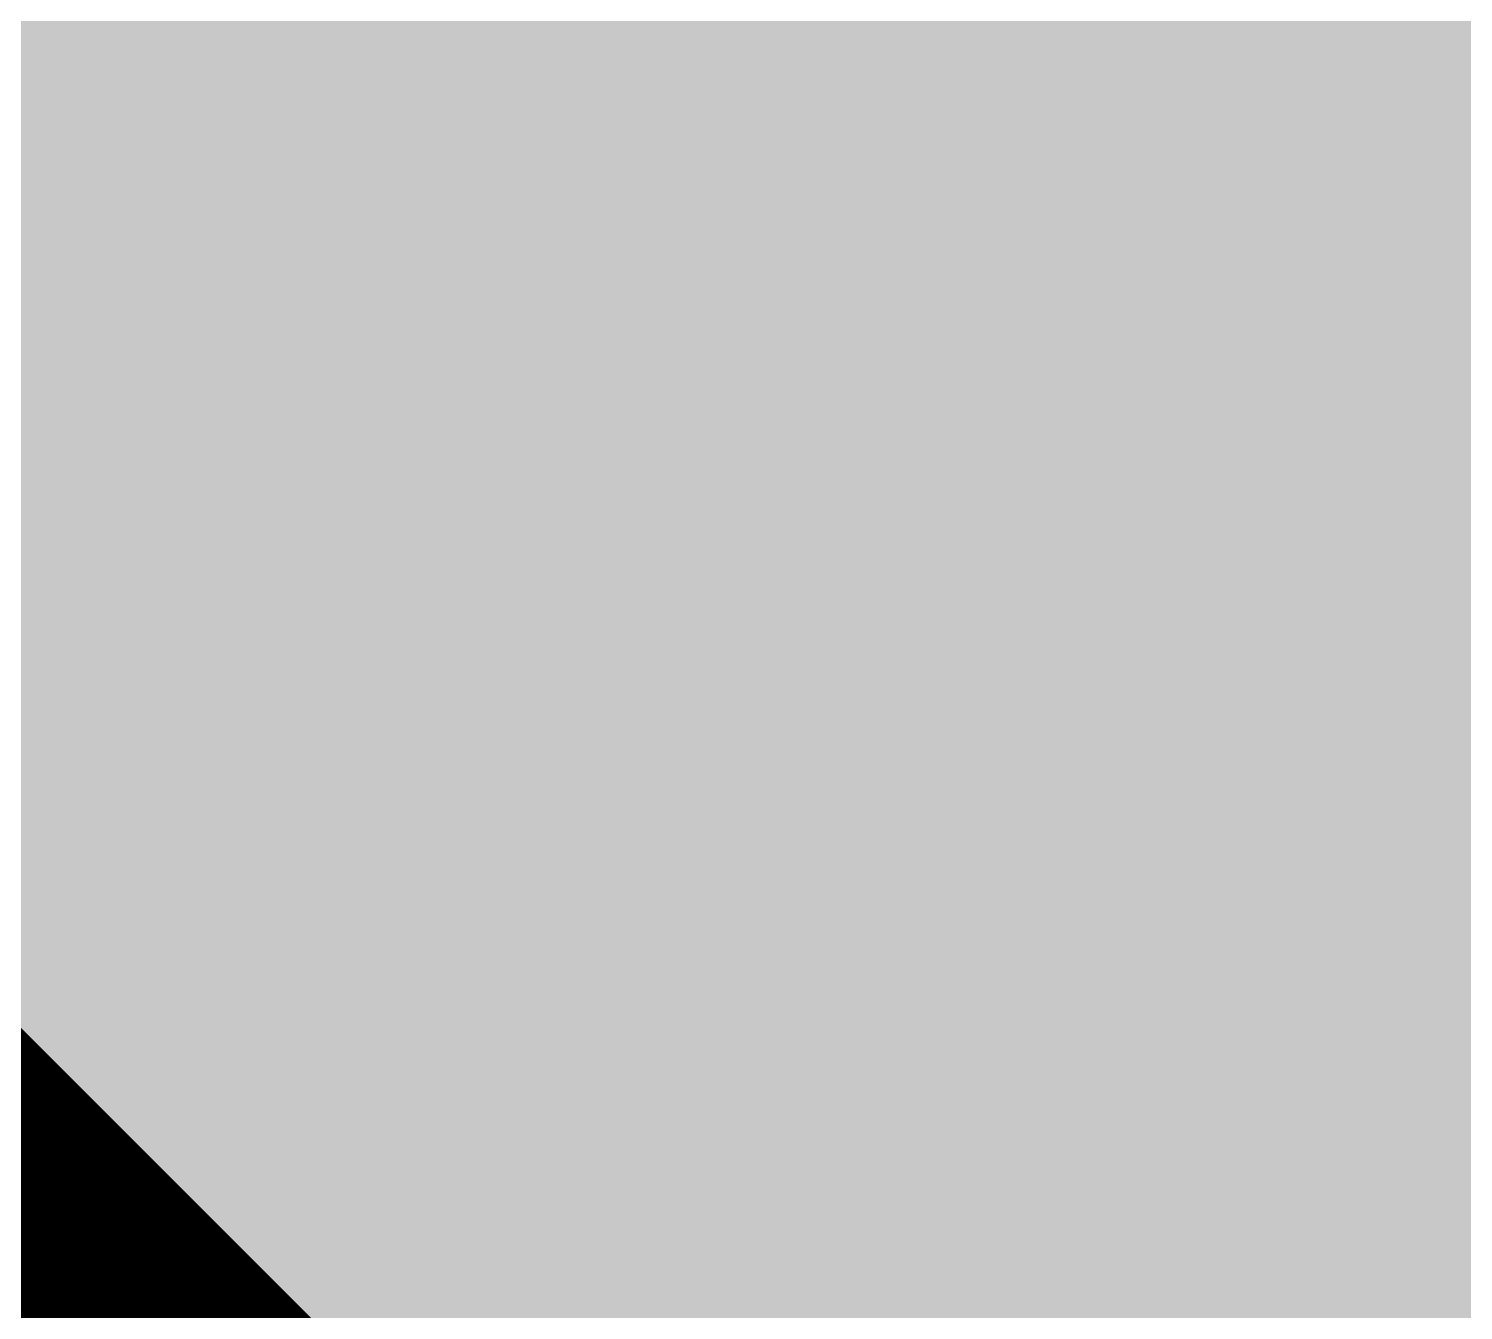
# Model space of a CAD drawing. Header units: inches. Extents: x -3 to 191, y -18 to 93.
# Drawn here: x 101.1891 to 101.4854, y 56.0007 to 56.2654 of the extents above; entities that cross this region are included whole.
import ezdxf

# ---------------------------------------------------------------- set-up
doc = ezdxf.new("R2010")
doc.units = ezdxf.units.IN
for name, color, linetype in [('Top Layer', 1, 'Continuous'), ('Top Paste', 8, 'Continuous'), ('Top Solder', 216, 'Continuous')]:
    doc.layers.add(name, color=color, linetype=linetype)

# ---------------------------------------------------------------- blocks, each defined once
blk = doc.blocks.new('CAP_0805_475')
at = {"layer": 'Top Layer'}
h = blk.add_hatch(color=1, dxfattribs=at)
edge = h.paths.add_edge_path()
edge.add_arc((0.618, 0.675), 0.175, 90, 180)
edge.add_line((0.443, 0.675), (0.443, -0.675))
edge.add_arc((0.618, -0.675), 0.175, 180, 270)
edge.add_line((0.618, -0.85), (1.668, -0.85))
edge.add_arc((1.668, -0.675), 0.175, 270, 360)
edge.add_line((1.843, -0.675), (1.843, 0.675))
edge.add_arc((1.668, 0.675), 0.175, 0, 90)
edge.add_line((1.668, 0.85), (0.618, 0.85))
at = {"layer": 'Top Paste'}
h = blk.add_hatch(color=8, dxfattribs=at)
edge = h.paths.add_edge_path()
edge.add_arc((0.618, 0.675), 0.175, 90, 180)
edge.add_line((0.443, 0.675), (0.443, -0.675))
edge.add_arc((0.618, -0.675), 0.175, 180, 270)
edge.add_line((0.618, -0.85), (1.668, -0.85))
edge.add_arc((1.668, -0.675), 0.175, 270, 360)
edge.add_line((1.843, -0.675), (1.843, 0.675))
edge.add_arc((1.668, 0.675), 0.175, 0, 90)
edge.add_line((1.668, 0.85), (0.618, 0.85))
at = {"layer": 'Top Solder'}
h = blk.add_hatch(color=216, dxfattribs=at)
edge = h.paths.add_edge_path()
edge.add_arc((0.618, 0.675), 0.2766, 90, 180)
edge.add_line((0.3414, 0.675), (0.3414, -0.675))
edge.add_arc((0.618, -0.675), 0.2766, 180, 270)
edge.add_line((0.618, -0.9516), (1.668, -0.9516))
edge.add_arc((1.668, -0.675), 0.2766, 270, 360)
edge.add_line((1.9446, -0.675), (1.9446, 0.675))
edge.add_arc((1.668, 0.675), 0.2766, 0, 90)
edge.add_line((1.668, 0.9516), (0.618, 0.9516))

msp = doc.modelspace()

# ---------------------------------------------------------------- linework, layer by layer
at = {"layer": 'Top Layer'}
msp.add_lwpolyline([(100.89301, 56, 0.5, 0.5, 0), (101.14301, 55.75, 0.5, 0.5, 0)], format="xyseb", dxfattribs=at)

# ---------------------------------------------------------------- block references
msp.add_blockref('CAP_0805_475', (99.75001, 56))

doc.saveas('drawing.dxf')
